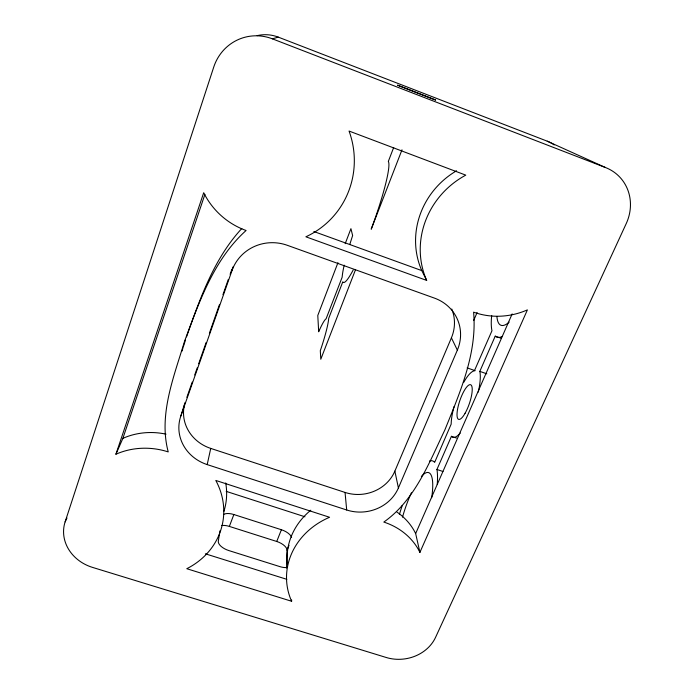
<?xml version="1.0" encoding="UTF-8"?>
<svg xmlns="http://www.w3.org/2000/svg" width="694" height="694" viewBox="0 0 694 694"><rect width="100%" height="100%" fill="white"/><g stroke="black" fill="none" stroke-linecap="round" stroke-linejoin="round"><path stroke-width="1.04" d="M291.619 601.264A73.616 65.097 -5.8 0 1 329.572 517.273L215.799 480.448A76.487 68.333 10.4 0 1 186.773 568.707L291.619 601.264L291.645 599.946M286.527 568.056L287.038 550.273L289.008 545.345M219.998 530.763L218.306 541.094A11.902 5.769 20.5 0 0 228.794 550.55L279.882 566.625A11.824 5.691 22.3 0 0 287.012 567.501M207.202 464.598A41.336 38.179 7.8 0 1 180.856 416.001L231.987 270.591A43.071 41.735 9.7 0 1 287.281 245.294L434.461 298.116A42.265 40.035 -19.7 0 1 457.355 350.106L398.408 487.96A40.373 36.903 -7 0 1 346.688 509.986L207.202 464.598L210.733 448.411A39.775 36.921 8.2 0 1 184.491 404.602M231.987 270.591L233.089 266.8M182.028 351.077L182.904 348.128M180.856 416.001L185.133 402.373M183.233 347.095L185.532 339.869M65.115 521.888L213.752 67.04A47.235 45.561 72.5 0 1 272.395 38.838L278.285 37.129L547.219 141.177L605.498 167.54A45.093 41.579 -44.6 0 1 626.24 223.572L435.563 637.344A38.352 33.286 -7.9 0 1 386.211 657.487L92.502 567.388A40.443 35.628 12.1 0 1 65.115 521.888L66.988 518.002M115.915 454.232L203.698 192.715A75.325 74.102 58.3 0 0 246.084 230.503C213.969 259.313 199.247 301.803 184.578 341.153C174.047 376.504 158.293 414.7 168.226 451.915A67.596 60.387 10.4 0 0 115.915 454.232L122.89 438.339L204.921 194.329M186.513 336.894C199.95 298.724 213.891 258.741 241.816 228.482M186.868 397.332L192.229 382.082M194.728 374.968L197.235 367.846M198.666 363.786L206.161 342.437M209.38 333.285L219.382 304.822M222.956 294.655L228.317 279.404M230.104 274.321L231.891 269.237M221.603 525.558A11.286 5.344 20.3 0 1 229.358 526.408L233.861 514.532L281.4 529.73A11.251 5.162 22 0 1 291.61 537.408M337.943 262.696L317.783 315.484L318.685 331.767A33.59 3.912 -70.9 0 1 326.076 318.858L342.151 277.218A64.351 7.686 -70 0 1 344.181 265.177M345.196 243.681L350.93 228.673L352.63 235.57A64.351 7.686 -70 0 0 349.871 244.245M393.672 147.527L388.328 161.416A65.67 7.842 -70 0 1 371.212 229.194L402 149.809M355.493 269.758L320.793 359.24L320.307 350.678A37.944 4.424 -70.9 0 0 328.713 318.346L342.801 281.79A63.614 7.599 -70 0 0 353.177 270.035M287.038 550.273A11.208 5.274 22 0 0 276.741 541.476L281.4 529.73M398.408 487.96L394.86 471.131L451.404 337.848A40.642 38.638 -20.3 0 0 451.785 309.047M473.707 320.446L477.108 312.508M437.237 484.299A58.027 14.99 -73 0 0 436.934 469.474L451.43 436.309A37.164 10.132 -71 0 0 460.269 433.047M478.279 392.084A37.164 10.132 -71 0 0 479.823 371.377L495.221 336.148A62.278 17.359 -68.7 0 0 502.144 336.555M419.905 552.363L527.397 309.888A73.304 69.166 -38.5 0 1 473.586 312.161C477.368 353.281 459.896 392.648 444.863 429.924C429.1 462.855 414.795 500.322 383.817 522.07A65.062 57.533 -5.8 0 1 419.905 552.363L415.654 533.565L512.155 313.914M205.363 553.803L286.83 579.325M229.358 526.408L276.741 541.476M226.209 491.369L304.952 516.778M210.733 448.411L345.048 492.436A38.881 35.732 -7 0 0 394.86 471.131M436.934 469.474L442.972 471.495M451.43 436.309L456.505 438.035M479.823 371.377L486.815 373.832M467.157 367.889L475.156 370.691M495.221 336.148L501.268 338.308M426.663 280.402L305.863 236.793A85.232 83.844 58.4 0 0 349.047 131.045L465.778 175.14A82.942 78.266 -38.5 0 0 426.663 280.402L421.779 270.608L313.853 231.527M272.395 38.838L605.498 167.54M451.404 337.848L457.355 350.106M345.048 492.436L346.688 509.986M257.153 35.646A37.988 36.591 75.4 0 1 278.285 37.129M547.219 141.177A36.426 34.153 -48.9 0 1 554.237 144.942M223.954 514.297A11.33 5.222 20.4 0 1 233.861 514.532M421.353 476.448A46.16 11.911 -73 0 1 431.685 497.711M402.511 517.151A46.16 11.911 -73 0 1 411.421 492.766M509.144 322.146A49.534 13.793 -68.7 0 1 496.913 316.429M225.706 482.946A73.651 66.199 10.7 0 1 223.893 511.461M287.481 564.664A70.979 63.18 -5.9 0 1 310.782 510.211M421.779 270.608A79.654 75.394 -39.5 0 1 456.548 170.785M396.959 512.094A62.738 55.841 -5.9 0 1 415.654 533.565M122.89 438.339A65.097 58.504 10.7 0 1 166.031 434.166M399.38 514.532A62.234 16.075 -73 0 1 402.268 505.449M491.69 315.518A62.998 17.558 -68.7 0 0 491.968 330.743L474.366 370.874A32.896 8.961 -71 0 0 463.739 382.333M454.032 406.667A32.896 8.961 -71 0 0 451.161 424.155L434.652 462.36A58.695 15.164 -73 0 0 429.473 461.05M397.627 85.215L435.598 100.023L397.627 85.215M465.075 413.286A18.322 4.988 -71 0 0 470.966 384.91A18.322 4.988 -71 0 0 457.823 407.881A18.322 4.988 -71 0 0 465.075 413.286"/></g></svg>
